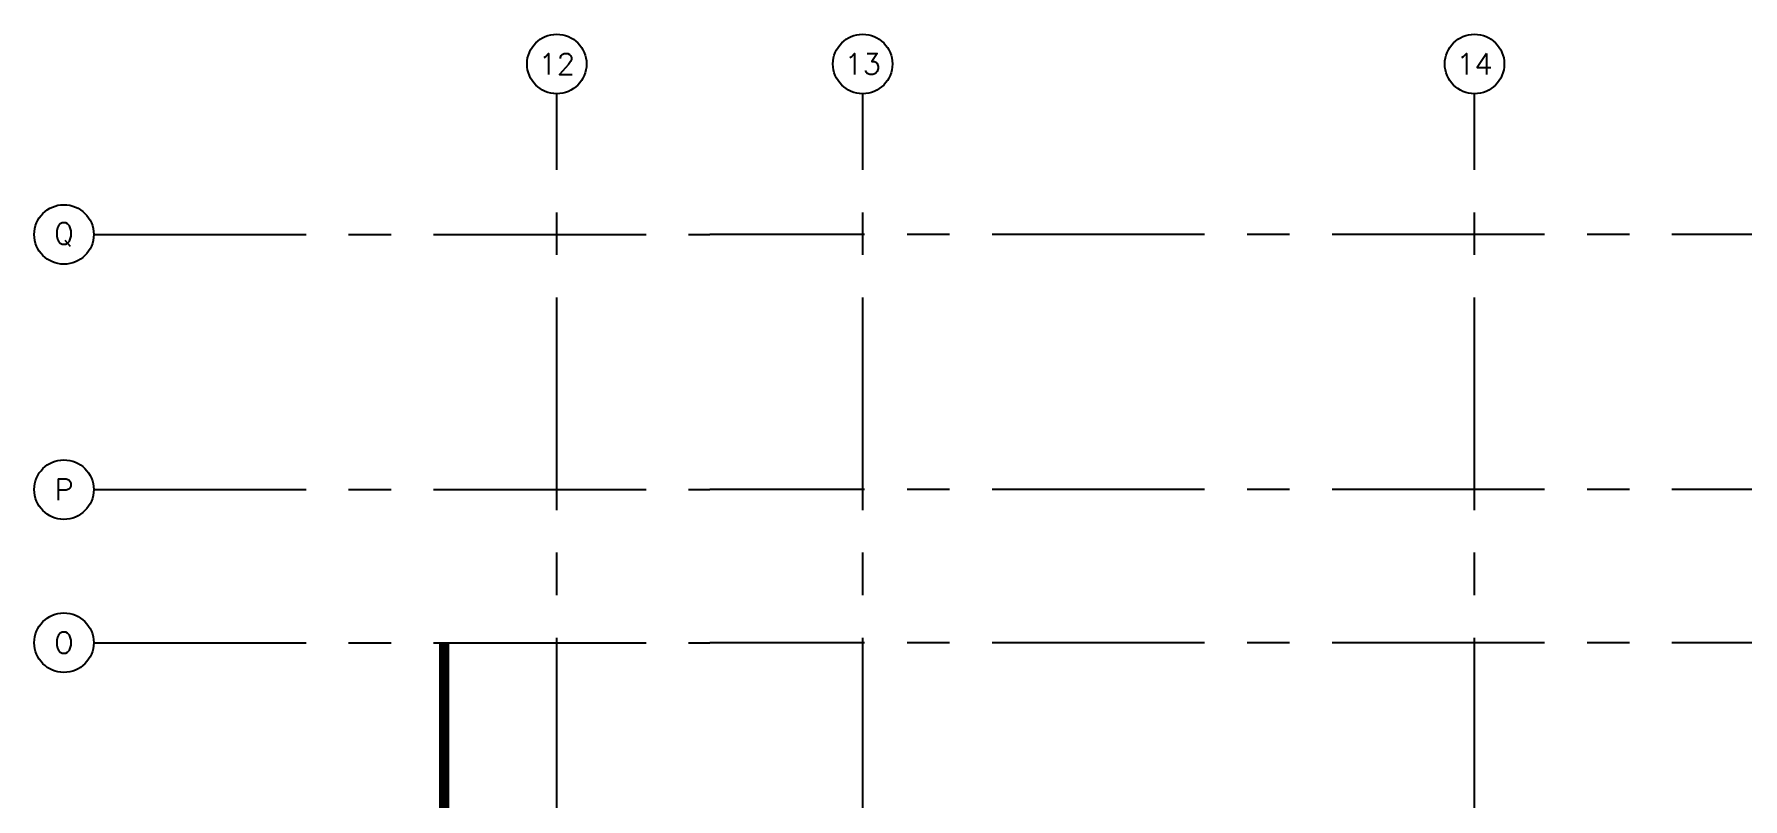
# Model space of a CAD drawing. Extents: x 417877.3 to 417955.8, y 43396.6 to 43486.9.
# Drawn here: x 417877.34 to 417897.44, y 43477.94 to 43486.93 of the extents above; entities that cross this region are included whole.
import ezdxf
from ezdxf.enums import TextEntityAlignment as Align

# ---------------------------------------------------------------- set-up
doc = ezdxf.new("R2010")
doc.units = 0
doc.header["$MEASUREMENT"] = 0
doc.linetypes.add('CENTER2', pattern=[1.125, 0.75, -0.125, 0.125, -0.125])
doc.linetypes.add('CENTERX2', pattern=[4, 2.5, -0.5, 0.5, -0.5])
for name, color, linetype in [('AX', 11, 'CONTINUOUS'), ('AX-CR', 7, 'CONTINUOUS'), ('AX-TXT', 2, 'CONTINUOUS'), ('AXES', 11, 'CENTERX2'), ('ELEV', 2, 'CONTINUOUS')]:
    doc.layers.add(name, color=color, linetype=linetype)
doc.styles.add('ROMANS', font='ROMANS.shx', dxfattribs={"width": 0.6})

# ---------------------------------------------------------------- blocks, each defined once
blk = doc.blocks.new('AXU')
at = {"layer": 'AX-CR'}
blk.add_circle((0, 350), 350, dxfattribs=at)
at = {"layer": 'AX-TXT', "style": 'ROMANS'}
blk.add_attdef('AX', text='', height=250, dxfattribs=at).set_placement((0, 350), align=Align.MIDDLE)
blk = doc.blocks.new('AXR')
at = {"layer": 'AX-CR'}
blk.add_circle((350, 0), 350, dxfattribs=at)
at = {"layer": 'AX-TXT', "style": 'ROMANS'}
blk.add_attdef('AX', text='', height=250, dxfattribs=at).set_placement((350, 0), align=Align.MIDDLE)

msp = doc.modelspace()

# ---------------------------------------------------------------- linework, layer by layer
at = {"layer": 'AXES'}
for p, q in [((417883.488, 43397.338), (417883.488, 43486.234)), ((417887.088, 43397.338), (417887.088, 43486.234)), ((417894.288, 43397.338), (417894.288, 43486.234)), ((417878.039, 43484.579), (417885.288, 43484.579)), ((417955.111, 43484.579), (417885.288, 43484.579)), ((417878.039, 43481.579), (417885.288, 43481.579)), ((417955.111, 43481.579), (417885.288, 43481.579)), ((417878.039, 43479.779), (417885.288, 43479.779)), ((417955.111, 43479.779), (417885.288, 43479.779))]:
    msp.add_line(p, q, dxfattribs=at)
at = {"layer": 'ELEV', "linetype": 'CENTER2', "const_width": 0.12}
msp.add_lwpolyline([(417882.164, 43409.819), (417882.164, 43479.779)], dxfattribs=at)

# ---------------------------------------------------------------- block references
at = {"layer": 'AX', "xscale": 0.0009999871253967285, "yscale": 0.001000002026557922, "zscale": 0.001}
for p, values in [((417883.488, 43486.234), {'AX': '12'}), ((417883.488, 43486.234), {'AX': '12'}), ((417887.088, 43486.234), {'AX': '13'}), ((417887.088, 43486.234), {'AX': '13'})]:
    msp.add_blockref('AXU', p, dxfattribs=at).add_auto_attribs(values)
at = {"layer": 'AXES', "xscale": 0.0009999871253967285, "yscale": 0.001000002026557922, "zscale": 0.001}
for name, p, values in [('AXU', (417883.488, 43486.234), {'AX': '12'}), ('AXU', (417883.488, 43486.234), {'AX': '12'}), ('AXU', (417887.088, 43486.234), {'AX': '13'}), ('AXU', (417887.088, 43486.234), {'AX': '13'}), ('AXU', (417894.288, 43486.234), {'AX': '14'}), ('AXR', (417877.339, 43484.579), {'AX': 'Q'}), ('AXR', (417877.339, 43481.579), {'AX': 'P'}), ('AXR', (417877.339, 43479.779), {'AX': 'O'})]:
    msp.add_blockref(name, p, dxfattribs=at).add_auto_attribs(values)

doc.saveas('drawing.dxf')
